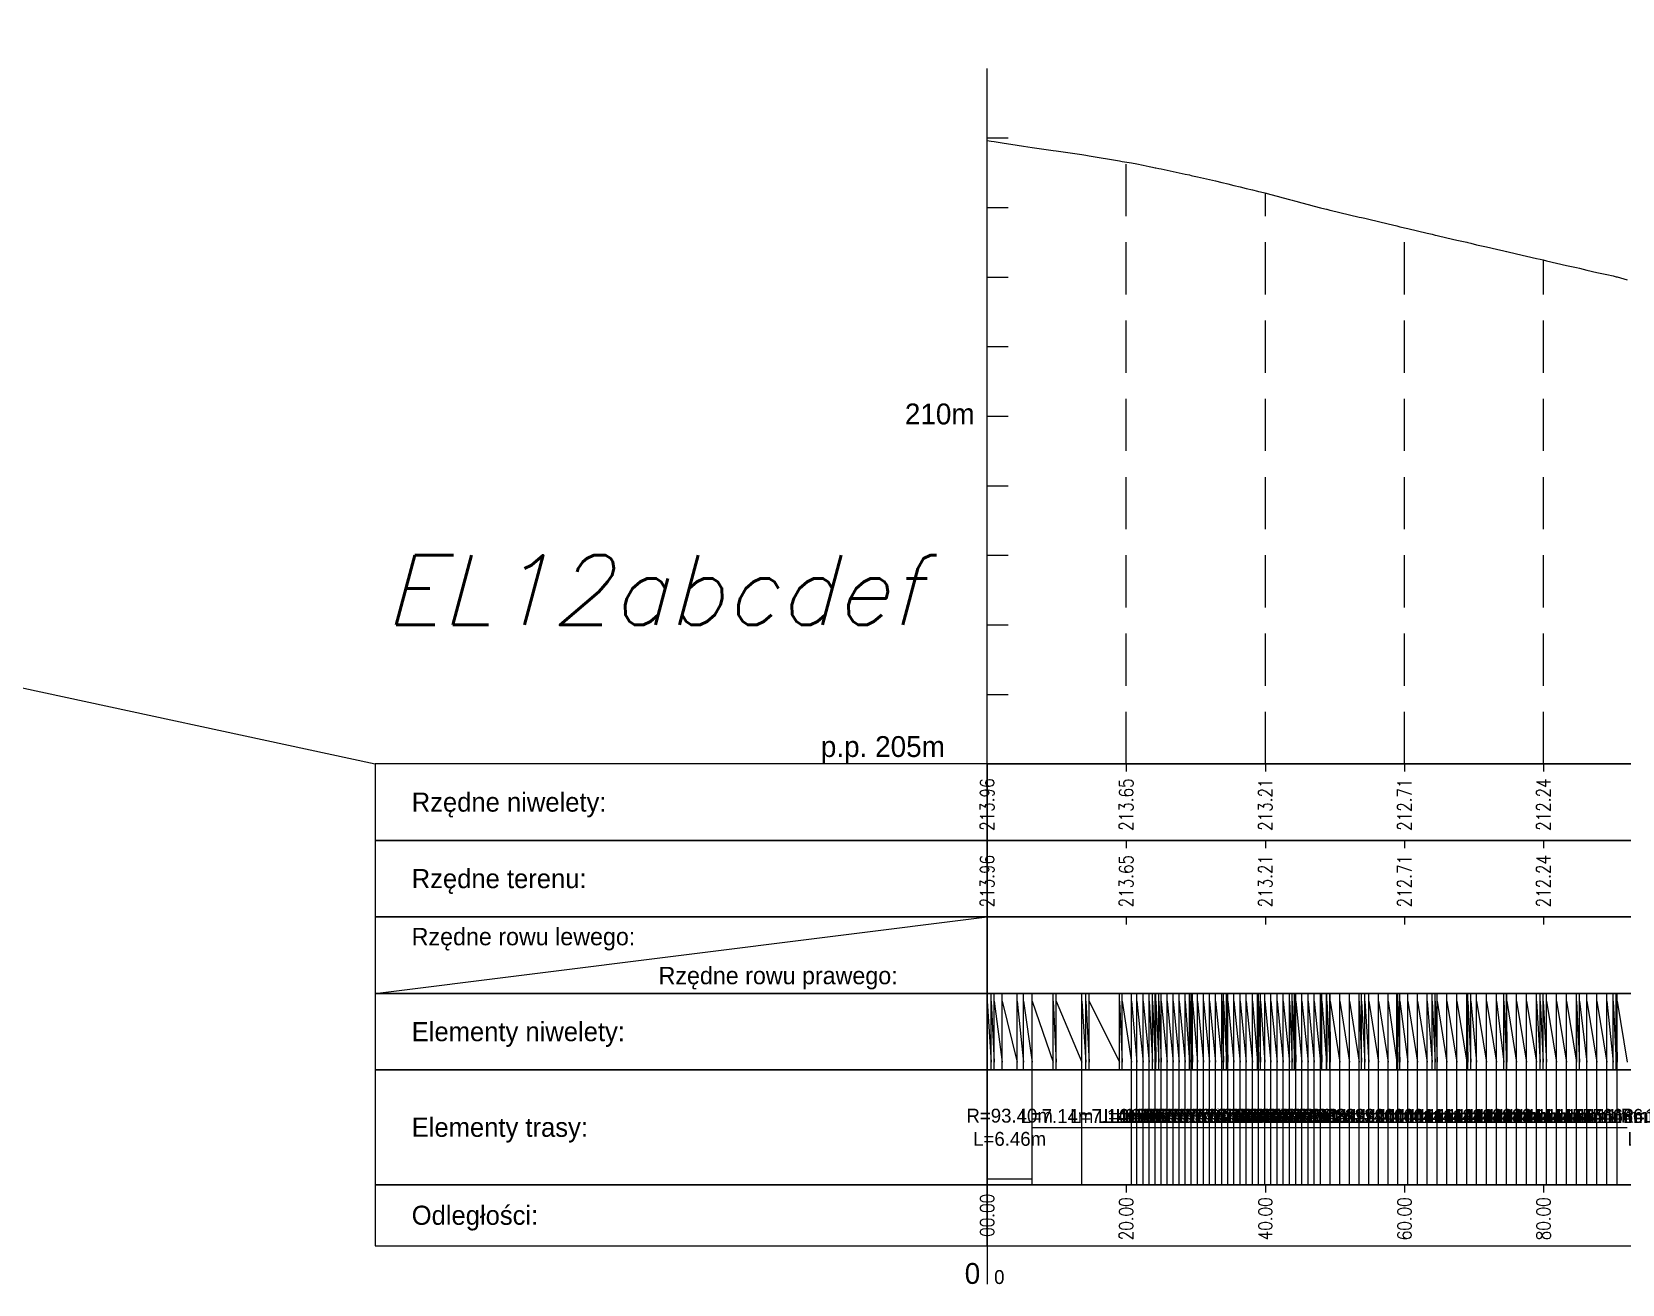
# Model space of a CAD drawing. Header units: metres. Extents: x 7399493 to 7407015, y 5696902 to 5712236.
# Drawn here: x 7405415.4 to 7405644.1, y 5697660.7 to 5697840.7 of the extents above; entities that cross this region are included whole.
import ezdxf

# ---------------------------------------------------------------- set-up
doc = ezdxf.new("R2010")
doc.units = ezdxf.units.M
doc.linetypes.add('DASHED', pattern=[0.75, 0.5, -0.25])
doc.layers.add('pomoc', color=140, linetype='Continuous')
doc.layers.add('PR_istniejacy_teren', color=7, linetype='Continuous')
doc.styles.add('simplex 0.80', font='simplex.shx', dxfattribs={"width": 0.8})
doc.styles.add('Standard poch.', font='simplex.shx', dxfattribs={"oblique": 15})

# ---------------------------------------------------------------- blocks, each defined once
blk = doc.blocks.new('*U365')
at = {"layer": 'pomoc', "color": 1, "linetype": 'Continuous', "lineweight": -3, "char_height": 2}
for s, insert, attachment_point in [('R=93.40m^JL=6.46m', (7405913.97, 5696059.35), 5), ('L=7.14m', (7405920.77, 5696059.97), 8), ('L=7.14m', (7405927.91, 5696059.97), 8), ('L=0.80m', (7405931.88, 5696059.97), 8), ('L=0.86m', (7405932.72, 5696059.97), 8), ('L=0.86m', (7405933.58, 5696059.97), 8), ('L=0.87m', (7405934.45, 5696059.97), 8), ('L=0.87m', (7405935.31, 5696059.97), 8), ('L=0.87m', (7405936.18, 5696059.97), 8), ('L=0.87m', (7405937.05, 5696059.97), 8), ('L=0.87m', (7405937.92, 5696059.97), 8), ('L=0.87m', (7405938.79, 5696059.97), 8), ('L=0.87m', (7405939.66, 5696059.97), 8), ('L=0.87m', (7405940.53, 5696059.97), 8), ('L=0.87m', (7405941.41, 5696059.97), 8), ('L=0.88m', (7405942.28, 5696059.97), 8), ('L=0.88m', (7405943.16, 5696059.97), 8), ('L=0.88m', (7405944.04, 5696059.97), 8), ('L=0.88m', (7405944.91, 5696059.97), 8), ('L=0.88m', (7405945.79, 5696059.97), 8), ('L=0.88m', (7405946.67, 5696059.97), 8), ('L=0.88m', (7405947.56, 5696059.97), 8), ('L=0.88m', (7405948.44, 5696059.97), 8), ('L=0.88m', (7405949.32, 5696059.97), 8), ('L=0.89m', (7405950.21, 5696059.97), 8), ('L=0.89m', (7405951.1, 5696059.97), 8), ('L=0.89m', (7405951.98, 5696059.97), 8), ('L=0.89m', (7405952.87, 5696059.97), 8), ('L=0.89m', (7405953.76, 5696059.97), 8), ('L=0.89m', (7405954.65, 5696059.97), 8), ('L=0.89m', (7405955.55, 5696059.97), 8), ('L=0.89m', (7405956.44, 5696059.97), 8), ('L=0.90m', (7405957.33, 5696059.97), 8), ('L=0.90m', (7405958.23, 5696059.97), 8), ('L=1.38m', (7405959.37, 5696059.97), 8), ('L=1.39m', (7405960.75, 5696059.97), 8), ('L=1.39m', (7405962.14, 5696059.97), 8), ('L=1.39m', (7405963.53, 5696059.97), 8), ('L=1.39m', (7405964.92, 5696059.97), 8), ('L=1.40m', (7405966.32, 5696059.97), 8), ('L=1.40m', (7405967.71, 5696059.97), 8), ('L=1.40m', (7405969.11, 5696059.97), 8), ('L=1.40m', (7405970.52, 5696059.97), 8), ('L=1.41m', (7405971.92, 5696059.97), 8), ('L=1.41m', (7405973.33, 5696059.97), 8), ('L=1.41m', (7405974.74, 5696059.97), 8), ('L=1.41m', (7405976.15, 5696059.97), 8), ('L=1.42m', (7405977.57, 5696059.97), 8), ('L=1.42m', (7405978.99, 5696059.97), 8), ('L=1.42m', (7405980.41, 5696059.97), 8), ('L=1.43m', (7405981.83, 5696059.97), 8), ('L=1.43m', (7405983.26, 5696059.97), 8), ('L=1.43m', (7405984.69, 5696059.97), 8), ('L=1.43m', (7405986.12, 5696059.97), 8), ('L=1.44m', (7405987.56, 5696059.97), 8), ('L=1.44m', (7405989, 5696059.97), 8), ('L=1.44m', (7405990.44, 5696059.97), 8), ('L=1.44m', (7405991.88, 5696059.97), 8), ('L=1.45m', (7405993.33, 5696059.97), 8), ('L=1.45m', (7405994.78, 5696059.97), 8), ('L=1.45m', (7405996.23, 5696059.97), 8), ('L=1.46m', (7405997.68, 5696059.97), 8), ('L=1.46m', (7405999.14, 5696059.97), 8), ('L=1.46m', (7406000.6, 5696059.97), 8), ('L=1.46m', (7406002.06, 5696059.97), 8), ('R=106.10m^JL=12.01m', (7406008.79, 5696059.35), 5), ('L=1.46m', (7406015.53, 5696059.97), 8), ('L=1.46m', (7406016.99, 5696059.97), 8), ('L=1.46m', (7406018.45, 5696059.97), 8), ('L=1.46m', (7406019.91, 5696059.97), 8), ('L=1.46m', (7406021.37, 5696059.97), 8), ('L=1.45m', (7406022.82, 5696059.97), 8), ('L=1.45m', (7406024.27, 5696059.97), 8), ('L=1.45m', (7406025.72, 5696059.97), 8), ('L=1.44m', (7406027.17, 5696059.97), 8), ('L=1.44m', (7406028.61, 5696059.97), 8), ('L=1.44m', (7406030.05, 5696059.97), 8), ('L=1.44m', (7406031.49, 5696059.97), 8), ('L=1.43m', (7406032.92, 5696059.97), 8), ('L=1.43m', (7406034.35, 5696059.97), 8), ('L=1.43m', (7406035.78, 5696059.97), 8), ('L=1.43m', (7406037.21, 5696059.97), 8), ('L=1.42m', (7406038.64, 5696059.97), 8), ('L=1.42m', (7406040.06, 5696059.97), 8), ('L=1.42m', (7406041.48, 5696059.97), 8), ('L=1.41m', (7406042.89, 5696059.97), 8), ('L=1.41m', (7406044.3, 5696059.97), 8), ('L=1.41m', (7406045.72, 5696059.97), 8), ('L=1.41m', (7406047.12, 5696059.97), 8), ('L=1.40m', (7406048.53, 5696059.97), 8), ('L=1.40m', (7406049.93, 5696059.97), 8), ('L=1.40m', (7406051.33, 5696059.97), 8), ('L=1.40m', (7406052.73, 5696059.97), 8), ('L=1.39m', (7406054.12, 5696059.97), 8), ('L=1.39m', (7406055.51, 5696059.97), 8), ('L=1.39m', (7406056.9, 5696059.97), 8), ('L=1.38m', (7406058.29, 5696059.97), 8), ('L=0.90m', (7406059.43, 5696059.97), 8), ('L=0.90m', (7406060.33, 5696059.97), 8), ('L=0.90m', (7406061.23, 5696059.97), 8), ('L=0.90m', (7406062.12, 5696059.97), 8), ('L=0.89m', (7406063.02, 5696059.97), 8), ('L=0.89m', (7406063.91, 5696059.97), 8), ('L=0.89m', (7406064.8, 5696059.97), 8), ('L=0.89m', (7406065.69, 5696059.97), 8), ('L=0.89m', (7406066.58, 5696059.97), 8), ('L=0.89m', (7406067.47, 5696059.97), 8), ('L=0.89m', (7406068.36, 5696059.97), 8), ('L=0.89m', (7406069.25, 5696059.97), 8), ('L=0.89m', (7406070.13, 5696059.97), 8), ('L=0.88m', (7406071.02, 5696059.97), 8), ('L=0.88m', (7406071.9, 5696059.97), 8), ('L=0.88m', (7406072.78, 5696059.97), 8), ('L=0.88m', (7406073.67, 5696059.97), 8), ('L=0.88m', (7406074.55, 5696059.97), 8), ('L=0.88m', (7406075.42, 5696059.97), 8), ('L=0.88m', (7406076.3, 5696059.97), 8), ('L=0.88m', (7406077.18, 5696059.97), 8), ('L=0.87m', (7406078.05, 5696059.97), 8), ('L=0.87m', (7406078.93, 5696059.97), 8), ('L=0.87m', (7406079.8, 5696059.97), 8), ('L=0.87m', (7406080.67, 5696059.97), 8), ('L=0.87m', (7406081.54, 5696059.97), 8), ('L=0.87m', (7406082.41, 5696059.97), 8), ('L=0.87m', (7406083.28, 5696059.97), 8), ('L=0.87m', (7406084.15, 5696059.97), 8), ('L=0.87m', (7406085.02, 5696059.97), 8), ('L=0.80m', (7406085.85, 5696059.97), 8), ('L=7.14m', (7406089.82, 5696059.97), 8), ('L=7.14m', (7406096.96, 5696059.97), 8), ('R=93.40m^JL=6.67m', (7406103.87, 5696059.35), 5), ('R=93.40m^JL=29.53m', (7406121.97, 5696059.35), 5), ('L=13.94m', (7406143.71, 5696059.97), 8), ('L=13.97m', (7406157.66, 5696059.97), 8), ('L=1.88m', (7406165.58, 5696059.97), 8), ('L=2.00m', (7406167.52, 5696059.97), 8), ('L=2.00m', (7406169.52, 5696059.97), 8), ('L=2.00m', (7406171.53, 5696059.97), 8), ('L=2.01m', (7406173.53, 5696059.97), 8), ('L=2.01m', (7406175.54, 5696059.97), 8), ('L=2.01m', (7406177.55, 5696059.97), 8), ('L=2.02m', (7406179.57, 5696059.97), 8), ('L=2.02m', (7406181.59, 5696059.97), 8), ('L=2.02m', (7406183.61, 5696059.97), 8), ('L=2.03m', (7406185.64, 5696059.97), 8), ('L=2.03m', (7406187.67, 5696059.97), 8), ('L=2.03m', (7406189.7, 5696059.97), 8), ('L=2.04m', (7406191.74, 5696059.97), 8), ('L=2.04m', (7406193.78, 5696059.97), 8), ('L=2.04m', (7406195.82, 5696059.97), 8), ('L=2.05m', (7406197.87, 5696059.97), 8), ('L=4.76m', (7406201.27, 5696059.97), 8), ('L=4.00m', (7406205.65, 5696059.97), 8), ('L=3.09m', (7406209.19, 5696059.97), 8), ('L=9.51m', (7406215.49, 5696059.97), 8), ('L=10.34m', (7406225.41, 5696059.97), 8)]:
    blk.add_mtext(s, dxfattribs=dict(at, insert=insert, attachment_point=attachment_point))
blk = doc.blocks.new('*U363')
at = {"layer": 'pomoc', "color": 1, "linetype": 'Continuous', "lineweight": -3}
for s, insert, char_height, attachment_point in [('0', (7405909.74, 5696036.8), 3, 9), ('0', (7406009.74, 5696036.8), 3, 9), ('0', (7406109.74, 5696036.8), 3, 9), ('0', (7406209.74, 5696036.8), 3, 9), ('0', (7405911.74, 5696036.8), 2, 7), ('1', (7406011.74, 5696036.8), 2, 7), ('2', (7406111.74, 5696036.8), 2, 7), ('3', (7406211.74, 5696036.8), 2, 7)]:
    blk.add_mtext(s, dxfattribs=dict(at, insert=insert, char_height=char_height, attachment_point=attachment_point))

msp = doc.modelspace()

# ---------------------------------------------------------------- linework, layer by layer
at = {"layer": 'pomoc', "ltscale": 0.05}
msp.add_line((7404976.01, 5697840.74), (7405464.81, 5697735.47), dxfattribs=at)
at = {"layer": 'pomoc', "color": 7, "linetype": 'Continuous', "lineweight": -3}
for p, q in [((7405552.81, 5697735.47), (7405552.81, 5697835.47)), ((7405552.81, 5697825.47), (7405555.81, 5697825.47)), ((7405552.81, 5697815.47), (7405555.81, 5697815.47)), ((7405552.81, 5697805.47), (7405555.81, 5697805.47)), ((7405552.81, 5697795.47), (7405555.81, 5697795.47)), ((7405552.81, 5697785.47), (7405555.81, 5697785.47)), ((7405552.81, 5697775.47), (7405555.81, 5697775.47)), ((7405552.81, 5697765.47), (7405555.81, 5697765.47)), ((7405552.81, 5697755.47), (7405555.81, 5697755.47)), ((7405552.81, 5697745.47), (7405555.81, 5697745.47)), ((7405552.81, 5697735.47), (7405872.65, 5697735.47)), ((7405552.81, 5697724.47), (7405552.81, 5697723.37)), ((7405572.81, 5697724.47), (7405572.81, 5697723.37)), ((7405592.81, 5697724.47), (7405592.81, 5697723.37)), ((7405612.81, 5697724.47), (7405612.81, 5697723.37)), ((7405632.81, 5697724.47), (7405632.81, 5697723.37)), ((7405464.81, 5697702.47), (7405552.81, 5697713.47)), ((7405552.81, 5697713.47), (7405552.81, 5697712.37)), ((7405572.81, 5697713.47), (7405572.81, 5697712.37)), ((7405592.81, 5697713.47), (7405592.81, 5697712.37)), ((7405612.81, 5697713.47), (7405612.81, 5697712.37)), ((7405632.81, 5697713.47), (7405632.81, 5697712.37)), ((7405552.81, 5697674.97), (7405552.81, 5697673.87)), ((7405572.81, 5697674.97), (7405572.81, 5697673.87)), ((7405592.81, 5697674.97), (7405592.81, 5697673.87)), ((7405612.81, 5697674.97), (7405612.81, 5697673.87)), ((7405632.81, 5697674.97), (7405632.81, 5697673.87)), ((7405552.81, 5697666.17), (7405552.81, 5697660.67))]:
    msp.add_line(p, q, dxfattribs=at)
at = {"layer": 'pomoc', "color": 7, "linetype": 'DASHED', "lineweight": -3, "ltscale": 15}
for p, q in [((7405552.81, 5697735.47), (7405552.81, 5697825.09)), ((7405572.81, 5697735.47), (7405572.81, 5697822.01)), ((7405592.81, 5697735.47), (7405592.81, 5697817.55)), ((7405612.81, 5697735.47), (7405612.81, 5697812.57)), ((7405632.81, 5697735.47), (7405632.81, 5697807.92))]:
    msp.add_line(p, q, dxfattribs=at)
at = {"layer": 'pomoc', "color": 4, "linetype": 'Continuous', "lineweight": 25}
msp.add_line((7405552.81, 5697795.74), (7405552.81, 5697795.74), dxfattribs=at)
at = {"layer": 'pomoc', "color": 1, "linetype": 'Continuous', "lineweight": -3}
for p, q in [((7405552.81, 5697735.47), (7405552.81, 5697734.37)), ((7405572.81, 5697735.47), (7405572.81, 5697734.37)), ((7405592.81, 5697735.47), (7405592.81, 5697734.37)), ((7405612.81, 5697735.47), (7405612.81, 5697734.37)), ((7405632.81, 5697735.47), (7405632.81, 5697734.37)), ((7405552.81, 5697713.47), (7405552.81, 5697712.37)), ((7405572.81, 5697713.47), (7405572.81, 5697712.37)), ((7405592.81, 5697713.47), (7405592.81, 5697712.37)), ((7405612.81, 5697713.47), (7405612.81, 5697712.37)), ((7405632.81, 5697713.47), (7405632.81, 5697712.37)), ((7405552.81, 5697691.47), (7405552.81, 5697702.47)), ((7405553.38, 5697691.47), (7405553.38, 5697702.47)), ((7405553.81, 5697691.47), (7405553.81, 5697702.47)), ((7405554.96, 5697691.47), (7405554.96, 5697702.47)), ((7405557.12, 5697691.47), (7405557.12, 5697702.47)), ((7405558.05, 5697691.47), (7405558.05, 5697702.47)), ((7405559.27, 5697691.47), (7405559.27, 5697702.47)), ((7405562.32, 5697691.47), (7405562.32, 5697702.47)), ((7405562.74, 5697691.47), (7405562.74, 5697702.47)), ((7405566.41, 5697691.47), (7405566.41, 5697702.47)), ((7405567, 5697691.47), (7405567, 5697702.47)), ((7405567.47, 5697691.47), (7405567.47, 5697702.47)), ((7405571.82, 5697691.47), (7405571.82, 5697702.47)), ((7405572.24, 5697691.47), (7405572.24, 5697702.47)), ((7405573.55, 5697691.47), (7405573.55, 5697702.47)), ((7405574.35, 5697691.47), (7405574.35, 5697702.47)), ((7405575.22, 5697691.47), (7405575.22, 5697702.47)), ((7405576.08, 5697691.47), (7405576.08, 5697702.47)), ((7405576.6, 5697691.47), (7405576.6, 5697702.47)), ((7405576.95, 5697691.47), (7405576.95, 5697702.47)), ((7405577.05, 5697691.47), (7405577.05, 5697702.47)), ((7405577.49, 5697691.47), (7405577.49, 5697702.47)), ((7405577.81, 5697691.47), (7405577.81, 5697702.47)), ((7405578.68, 5697691.47), (7405578.68, 5697702.47)), ((7405579.55, 5697691.47), (7405579.55, 5697702.47)), ((7405580.42, 5697691.47), (7405580.42, 5697702.47)), ((7405581.29, 5697691.47), (7405581.29, 5697702.47)), ((7405581.9, 5697691.47), (7405581.9, 5697702.47)), ((7405582.16, 5697691.47), (7405582.16, 5697702.47)), ((7405582.33, 5697691.47), (7405582.33, 5697702.47)), ((7405583.04, 5697691.47), (7405583.04, 5697702.47)), ((7405583.91, 5697691.47), (7405583.91, 5697702.47)), ((7405584.79, 5697691.47), (7405584.79, 5697702.47)), ((7405585.66, 5697691.47), (7405585.66, 5697702.47)), ((7405586.54, 5697691.47), (7405586.54, 5697702.47)), ((7405586.78, 5697691.47), (7405586.78, 5697702.47)), ((7405587.21, 5697691.47), (7405587.21, 5697702.47)), ((7405587.42, 5697691.47), (7405587.42, 5697702.47)), ((7405588.3, 5697691.47), (7405588.3, 5697702.47)), ((7405589.18, 5697691.47), (7405589.18, 5697702.47)), ((7405590.06, 5697691.47), (7405590.06, 5697702.47)), ((7405590.95, 5697691.47), (7405590.95, 5697702.47)), ((7405591.7, 5697691.47), (7405591.7, 5697702.47)), ((7405591.83, 5697691.47), (7405591.83, 5697702.47)), ((7405592.13, 5697691.47), (7405592.13, 5697702.47)), ((7405592.72, 5697691.47), (7405592.72, 5697702.47)), ((7405593.61, 5697691.47), (7405593.61, 5697702.47)), ((7405594.5, 5697691.47), (7405594.5, 5697702.47)), ((7405595.38, 5697691.47), (7405595.38, 5697702.47)), ((7405596.27, 5697691.47), (7405596.27, 5697702.47)), ((7405596.65, 5697691.47), (7405596.65, 5697702.47)), ((7405597.02, 5697691.47), (7405597.02, 5697702.47)), ((7405597.17, 5697691.47), (7405597.17, 5697702.47)), ((7405598.06, 5697691.47), (7405598.06, 5697702.47)), ((7405598.95, 5697691.47), (7405598.95, 5697702.47)), ((7405599.85, 5697691.47), (7405599.85, 5697702.47)), ((7405600.75, 5697691.47), (7405600.75, 5697702.47)), ((7405600.94, 5697691.47), (7405600.94, 5697702.47)), ((7405601.58, 5697691.47), (7405601.58, 5697702.47)), ((7405601.64, 5697691.47), (7405601.64, 5697702.47)), ((7405602.07, 5697691.47), (7405602.07, 5697702.47)), ((7405602.13, 5697691.47), (7405602.13, 5697702.47)), ((7405603.51, 5697691.47), (7405603.51, 5697702.47)), ((7405604.9, 5697691.47), (7405604.9, 5697702.47)), ((7405606.29, 5697691.47), (7405606.29, 5697702.47)), ((7405606.66, 5697691.47), (7405606.66, 5697702.47)), ((7405607.1, 5697691.47), (7405607.1, 5697702.47)), ((7405607.68, 5697691.47), (7405607.68, 5697702.47)), ((7405609.08, 5697691.47), (7405609.08, 5697702.47)), ((7405610.48, 5697691.47), (7405610.48, 5697702.47)), ((7405611.72, 5697691.47), (7405611.72, 5697702.47)), ((7405611.88, 5697691.47), (7405611.88, 5697702.47)), ((7405612.15, 5697691.47), (7405612.15, 5697702.47)), ((7405613.28, 5697691.47), (7405613.28, 5697702.47)), ((7405614.69, 5697691.47), (7405614.69, 5697702.47)), ((7405616.1, 5697691.47), (7405616.1, 5697702.47)), ((7405616.82, 5697691.47), (7405616.82, 5697702.47)), ((7405617.25, 5697691.47), (7405617.25, 5697702.47)), ((7405617.51, 5697691.47), (7405617.51, 5697702.47)), ((7405618.93, 5697691.47), (7405618.93, 5697702.47)), ((7405620.34, 5697691.47), (7405620.34, 5697702.47)), ((7405621.76, 5697691.47), (7405621.76, 5697702.47)), ((7405621.95, 5697691.47), (7405621.95, 5697702.47)), ((7405622.38, 5697691.47), (7405622.38, 5697702.47)), ((7405623.19, 5697691.47), (7405623.19, 5697702.47)), ((7405624.61, 5697691.47), (7405624.61, 5697702.47)), ((7405626.04, 5697691.47), (7405626.04, 5697702.47)), ((7405627.11, 5697691.47), (7405627.11, 5697702.47)), ((7405627.47, 5697691.47), (7405627.47, 5697702.47)), ((7405627.54, 5697691.47), (7405627.54, 5697702.47)), ((7405628.91, 5697691.47), (7405628.91, 5697702.47)), ((7405630.34, 5697691.47), (7405630.34, 5697702.47)), ((7405631.78, 5697691.47), (7405631.78, 5697702.47)), ((7405632.32, 5697691.47), (7405632.32, 5697702.47)), ((7405632.75, 5697691.47), (7405632.75, 5697702.47)), ((7405633.22, 5697691.47), (7405633.22, 5697702.47)), ((7405634.67, 5697691.47), (7405634.67, 5697702.47)), ((7405636.12, 5697691.47), (7405636.12, 5697702.47)), ((7405637.55, 5697691.47), (7405637.55, 5697702.47)), ((7405637.57, 5697691.47), (7405637.57, 5697702.47)), ((7405637.99, 5697691.47), (7405637.99, 5697702.47)), ((7405639.02, 5697691.47), (7405639.02, 5697702.47)), ((7405640.48, 5697691.47), (7405640.48, 5697702.47)), ((7405641.93, 5697691.47), (7405641.93, 5697702.47)), ((7405642.83, 5697691.47), (7405642.83, 5697702.47)), ((7405643.25, 5697691.47), (7405643.25, 5697702.47)), ((7405643.39, 5697691.47), (7405643.39, 5697702.47)), ((7405552.81, 5697701.37), (7405553.38, 5697692.57)), ((7405553.38, 5697701.37), (7405553.81, 5697692.57)), ((7405553.81, 5697701.37), (7405554.96, 5697692.57)), ((7405554.96, 5697701.37), (7405557.12, 5697692.57)), ((7405557.12, 5697701.37), (7405558.05, 5697692.57)), ((7405558.05, 5697701.37), (7405559.27, 5697692.57)), ((7405559.27, 5697701.37), (7405562.32, 5697692.57)), ((7405562.32, 5697701.37), (7405562.74, 5697692.57)), ((7405562.74, 5697701.37), (7405566.41, 5697692.57)), ((7405566.41, 5697701.37), (7405567, 5697692.57)), ((7405567, 5697701.37), (7405567.47, 5697692.57)), ((7405567.47, 5697701.37), (7405571.82, 5697692.57)), ((7405571.82, 5697701.37), (7405572.24, 5697692.57)), ((7405572.24, 5697701.37), (7405573.55, 5697692.57)), ((7405573.55, 5697701.37), (7405574.35, 5697692.57)), ((7405574.35, 5697701.37), (7405575.22, 5697692.57)), ((7405575.22, 5697701.37), (7405576.08, 5697692.57)), ((7405576.08, 5697701.37), (7405576.6, 5697692.57)), ((7405576.6, 5697701.37), (7405576.95, 5697692.57)), ((7405576.95, 5697701.37), (7405577.05, 5697692.57)), ((7405577.05, 5697701.37), (7405577.49, 5697692.57)), ((7405577.49, 5697701.37), (7405577.81, 5697692.57)), ((7405577.81, 5697701.37), (7405578.68, 5697692.57)), ((7405578.68, 5697701.37), (7405579.55, 5697692.57)), ((7405579.55, 5697701.37), (7405580.42, 5697692.57)), ((7405580.42, 5697701.37), (7405581.29, 5697692.57)), ((7405581.29, 5697701.37), (7405581.9, 5697692.57)), ((7405581.9, 5697701.37), (7405582.16, 5697692.57)), ((7405582.16, 5697701.37), (7405582.33, 5697692.57)), ((7405582.33, 5697701.37), (7405583.04, 5697692.57)), ((7405583.04, 5697701.37), (7405583.91, 5697692.57)), ((7405583.91, 5697701.37), (7405584.79, 5697692.57)), ((7405584.79, 5697701.37), (7405585.66, 5697692.57)), ((7405585.66, 5697701.37), (7405586.54, 5697692.57)), ((7405586.54, 5697701.37), (7405586.78, 5697692.57)), ((7405586.78, 5697701.37), (7405587.21, 5697692.57)), ((7405587.21, 5697701.37), (7405587.42, 5697692.57)), ((7405587.42, 5697701.37), (7405588.3, 5697692.57)), ((7405588.3, 5697701.37), (7405589.18, 5697692.57)), ((7405589.18, 5697701.37), (7405590.06, 5697692.57)), ((7405590.06, 5697701.37), (7405590.95, 5697692.57)), ((7405590.95, 5697701.37), (7405591.7, 5697692.57)), ((7405591.7, 5697701.37), (7405591.83, 5697692.57)), ((7405591.83, 5697701.37), (7405592.13, 5697692.57)), ((7405592.13, 5697701.37), (7405592.72, 5697692.57)), ((7405592.72, 5697701.37), (7405593.61, 5697692.57)), ((7405593.61, 5697701.37), (7405594.5, 5697692.57)), ((7405594.5, 5697701.37), (7405595.38, 5697692.57)), ((7405595.38, 5697701.37), (7405596.27, 5697692.57)), ((7405596.27, 5697701.37), (7405596.65, 5697692.57)), ((7405596.65, 5697701.37), (7405597.02, 5697692.57)), ((7405597.02, 5697701.37), (7405597.17, 5697692.57)), ((7405597.17, 5697701.37), (7405598.06, 5697692.57)), ((7405598.06, 5697701.37), (7405598.95, 5697692.57)), ((7405598.95, 5697701.37), (7405599.85, 5697692.57)), ((7405599.85, 5697701.37), (7405600.75, 5697692.57)), ((7405600.75, 5697701.37), (7405600.94, 5697692.57)), ((7405600.94, 5697701.37), (7405601.58, 5697692.57)), ((7405601.58, 5697701.37), (7405601.64, 5697692.57)), ((7405601.64, 5697701.37), (7405602.07, 5697692.57)), ((7405602.07, 5697701.37), (7405602.13, 5697692.57)), ((7405602.13, 5697701.37), (7405603.51, 5697692.57)), ((7405603.51, 5697701.37), (7405604.9, 5697692.57)), ((7405604.9, 5697701.37), (7405606.29, 5697692.57)), ((7405606.29, 5697701.37), (7405606.66, 5697692.57)), ((7405606.66, 5697701.37), (7405607.1, 5697692.57)), ((7405607.1, 5697701.37), (7405607.68, 5697692.57)), ((7405607.68, 5697701.37), (7405609.08, 5697692.57)), ((7405609.08, 5697701.37), (7405610.48, 5697692.57)), ((7405610.48, 5697701.37), (7405611.72, 5697692.57)), ((7405611.72, 5697701.37), (7405611.88, 5697692.57)), ((7405611.88, 5697701.37), (7405612.15, 5697692.57)), ((7405612.15, 5697701.37), (7405613.28, 5697692.57)), ((7405613.28, 5697701.37), (7405614.69, 5697692.57)), ((7405614.69, 5697701.37), (7405616.1, 5697692.57)), ((7405616.1, 5697701.37), (7405616.82, 5697692.57)), ((7405616.82, 5697701.37), (7405617.25, 5697692.57)), ((7405617.25, 5697701.37), (7405617.51, 5697692.57)), ((7405617.51, 5697701.37), (7405618.93, 5697692.57)), ((7405618.93, 5697701.37), (7405620.34, 5697692.57)), ((7405620.34, 5697701.37), (7405621.76, 5697692.57)), ((7405621.76, 5697701.37), (7405621.95, 5697692.57)), ((7405621.95, 5697701.37), (7405622.38, 5697692.57)), ((7405622.38, 5697701.37), (7405623.19, 5697692.57)), ((7405623.19, 5697701.37), (7405624.61, 5697692.57)), ((7405624.61, 5697701.37), (7405626.04, 5697692.57)), ((7405626.04, 5697701.37), (7405627.11, 5697692.57)), ((7405627.11, 5697701.37), (7405627.47, 5697692.57)), ((7405627.47, 5697701.37), (7405627.54, 5697692.57)), ((7405627.54, 5697701.37), (7405628.91, 5697692.57)), ((7405628.91, 5697701.37), (7405630.34, 5697692.57)), ((7405630.34, 5697701.37), (7405631.78, 5697692.57)), ((7405631.78, 5697701.37), (7405632.32, 5697692.57)), ((7405632.32, 5697701.37), (7405632.75, 5697692.57)), ((7405632.75, 5697701.37), (7405633.22, 5697692.57)), ((7405633.22, 5697701.37), (7405634.67, 5697692.57)), ((7405634.67, 5697701.37), (7405636.12, 5697692.57)), ((7405636.12, 5697701.37), (7405637.55, 5697692.57)), ((7405637.55, 5697701.37), (7405637.57, 5697692.57)), ((7405637.57, 5697701.37), (7405637.99, 5697692.57)), ((7405637.99, 5697701.37), (7405639.02, 5697692.57)), ((7405639.02, 5697701.37), (7405640.48, 5697692.57)), ((7405640.48, 5697701.37), (7405641.93, 5697692.57)), ((7405641.93, 5697701.37), (7405642.83, 5697692.57)), ((7405642.83, 5697701.37), (7405643.25, 5697692.57)), ((7405643.25, 5697701.37), (7405643.39, 5697692.57)), ((7405643.39, 5697701.37), (7405644.85, 5697692.57)), ((7405552.81, 5697674.97), (7405552.81, 5697691.47)), ((7405559.27, 5697674.97), (7405559.27, 5697691.47)), ((7405566.41, 5697674.97), (7405566.41, 5697691.47)), ((7405573.55, 5697674.97), (7405573.55, 5697691.47)), ((7405574.35, 5697674.97), (7405574.35, 5697691.47)), ((7405575.22, 5697674.97), (7405575.22, 5697691.47)), ((7405576.08, 5697674.97), (7405576.08, 5697691.47)), ((7405576.95, 5697674.97), (7405576.95, 5697691.47)), ((7405577.81, 5697674.97), (7405577.81, 5697691.47)), ((7405578.68, 5697674.97), (7405578.68, 5697691.47)), ((7405579.55, 5697674.97), (7405579.55, 5697691.47)), ((7405580.42, 5697674.97), (7405580.42, 5697691.47)), ((7405581.29, 5697674.97), (7405581.29, 5697691.47)), ((7405582.16, 5697674.97), (7405582.16, 5697691.47)), ((7405583.04, 5697674.97), (7405583.04, 5697691.47)), ((7405583.91, 5697674.97), (7405583.91, 5697691.47)), ((7405584.79, 5697674.97), (7405584.79, 5697691.47)), ((7405585.66, 5697674.97), (7405585.66, 5697691.47)), ((7405586.54, 5697674.97), (7405586.54, 5697691.47)), ((7405587.42, 5697674.97), (7405587.42, 5697691.47)), ((7405588.3, 5697674.97), (7405588.3, 5697691.47)), ((7405589.18, 5697674.97), (7405589.18, 5697691.47)), ((7405590.06, 5697674.97), (7405590.06, 5697691.47)), ((7405590.95, 5697674.97), (7405590.95, 5697691.47)), ((7405591.83, 5697674.97), (7405591.83, 5697691.47)), ((7405592.72, 5697674.97), (7405592.72, 5697691.47)), ((7405593.61, 5697674.97), (7405593.61, 5697691.47)), ((7405594.5, 5697674.97), (7405594.5, 5697691.47)), ((7405595.38, 5697674.97), (7405595.38, 5697691.47)), ((7405596.27, 5697674.97), (7405596.27, 5697691.47)), ((7405597.17, 5697674.97), (7405597.17, 5697691.47)), ((7405598.06, 5697674.97), (7405598.06, 5697691.47)), ((7405598.95, 5697674.97), (7405598.95, 5697691.47)), ((7405599.85, 5697674.97), (7405599.85, 5697691.47)), ((7405600.75, 5697674.97), (7405600.75, 5697691.47)), ((7405602.13, 5697674.97), (7405602.13, 5697691.47)), ((7405603.51, 5697674.97), (7405603.51, 5697691.47)), ((7405604.9, 5697674.97), (7405604.9, 5697691.47)), ((7405606.29, 5697674.97), (7405606.29, 5697691.47)), ((7405607.68, 5697674.97), (7405607.68, 5697691.47)), ((7405609.08, 5697674.97), (7405609.08, 5697691.47)), ((7405610.48, 5697674.97), (7405610.48, 5697691.47)), ((7405611.88, 5697674.97), (7405611.88, 5697691.47)), ((7405613.28, 5697674.97), (7405613.28, 5697691.47)), ((7405614.69, 5697674.97), (7405614.69, 5697691.47)), ((7405616.1, 5697674.97), (7405616.1, 5697691.47)), ((7405617.51, 5697674.97), (7405617.51, 5697691.47)), ((7405618.93, 5697674.97), (7405618.93, 5697691.47)), ((7405620.34, 5697674.97), (7405620.34, 5697691.47)), ((7405621.76, 5697674.97), (7405621.76, 5697691.47)), ((7405623.19, 5697674.97), (7405623.19, 5697691.47)), ((7405624.61, 5697674.97), (7405624.61, 5697691.47)), ((7405626.04, 5697674.97), (7405626.04, 5697691.47)), ((7405627.47, 5697674.97), (7405627.47, 5697691.47)), ((7405628.91, 5697674.97), (7405628.91, 5697691.47)), ((7405630.34, 5697674.97), (7405630.34, 5697691.47)), ((7405631.78, 5697674.97), (7405631.78, 5697691.47)), ((7405633.22, 5697674.97), (7405633.22, 5697691.47)), ((7405634.67, 5697674.97), (7405634.67, 5697691.47)), ((7405636.12, 5697674.97), (7405636.12, 5697691.47)), ((7405637.57, 5697674.97), (7405637.57, 5697691.47)), ((7405639.02, 5697674.97), (7405639.02, 5697691.47)), ((7405640.48, 5697674.97), (7405640.48, 5697691.47)), ((7405641.93, 5697674.97), (7405641.93, 5697691.47)), ((7405643.39, 5697674.97), (7405643.39, 5697691.47)), ((7405559.27, 5697683.22), (7405559.27, 5697683.22)), ((7405559.27, 5697683.22), (7405566.41, 5697683.22)), ((7405566.41, 5697683.22), (7405573.55, 5697683.22)), ((7405573.55, 5697683.22), (7405574.35, 5697683.22)), ((7405574.35, 5697683.22), (7405575.22, 5697683.22)), ((7405575.22, 5697683.22), (7405576.08, 5697683.22)), ((7405576.08, 5697683.22), (7405576.95, 5697683.22)), ((7405576.95, 5697683.22), (7405577.81, 5697683.22)), ((7405577.81, 5697683.22), (7405578.68, 5697683.22)), ((7405578.68, 5697683.22), (7405579.55, 5697683.22)), ((7405579.55, 5697683.22), (7405580.42, 5697683.22)), ((7405580.42, 5697683.22), (7405581.29, 5697683.22)), ((7405581.29, 5697683.22), (7405582.16, 5697683.22)), ((7405582.16, 5697683.22), (7405583.04, 5697683.22)), ((7405583.04, 5697683.22), (7405583.91, 5697683.22)), ((7405583.91, 5697683.22), (7405584.79, 5697683.22)), ((7405584.79, 5697683.22), (7405585.66, 5697683.22)), ((7405585.66, 5697683.22), (7405586.54, 5697683.22)), ((7405586.54, 5697683.22), (7405587.42, 5697683.22)), ((7405587.42, 5697683.22), (7405588.3, 5697683.22)), ((7405588.3, 5697683.22), (7405589.18, 5697683.22)), ((7405589.18, 5697683.22), (7405590.06, 5697683.22)), ((7405590.06, 5697683.22), (7405590.95, 5697683.22)), ((7405590.95, 5697683.22), (7405591.83, 5697683.22)), ((7405591.83, 5697683.22), (7405592.72, 5697683.22)), ((7405592.72, 5697683.22), (7405593.61, 5697683.22)), ((7405593.61, 5697683.22), (7405594.5, 5697683.22)), ((7405594.5, 5697683.22), (7405595.38, 5697683.22)), ((7405595.38, 5697683.22), (7405596.27, 5697683.22)), ((7405596.27, 5697683.22), (7405597.17, 5697683.22)), ((7405597.17, 5697683.22), (7405598.06, 5697683.22)), ((7405598.06, 5697683.22), (7405598.95, 5697683.22)), ((7405598.95, 5697683.22), (7405599.85, 5697683.22)), ((7405599.85, 5697683.22), (7405600.75, 5697683.22)), ((7405600.75, 5697683.22), (7405602.13, 5697683.22)), ((7405602.13, 5697683.22), (7405603.51, 5697683.22)), ((7405603.51, 5697683.22), (7405604.9, 5697683.22)), ((7405604.9, 5697683.22), (7405606.29, 5697683.22)), ((7405606.29, 5697683.22), (7405607.68, 5697683.22)), ((7405607.68, 5697683.22), (7405609.08, 5697683.22)), ((7405609.08, 5697683.22), (7405610.48, 5697683.22)), ((7405610.48, 5697683.22), (7405611.88, 5697683.22)), ((7405611.88, 5697683.22), (7405613.28, 5697683.22)), ((7405613.28, 5697683.22), (7405614.69, 5697683.22)), ((7405614.69, 5697683.22), (7405616.1, 5697683.22)), ((7405616.1, 5697683.22), (7405617.51, 5697683.22)), ((7405617.51, 5697683.22), (7405618.93, 5697683.22)), ((7405618.93, 5697683.22), (7405620.34, 5697683.22)), ((7405620.34, 5697683.22), (7405621.76, 5697683.22)), ((7405621.76, 5697683.22), (7405623.19, 5697683.22)), ((7405623.19, 5697683.22), (7405624.61, 5697683.22)), ((7405624.61, 5697683.22), (7405626.04, 5697683.22)), ((7405626.04, 5697683.22), (7405627.47, 5697683.22)), ((7405627.47, 5697683.22), (7405628.91, 5697683.22)), ((7405628.91, 5697683.22), (7405630.34, 5697683.22)), ((7405630.34, 5697683.22), (7405631.78, 5697683.22)), ((7405631.78, 5697683.22), (7405633.22, 5697683.22)), ((7405633.22, 5697683.22), (7405634.67, 5697683.22)), ((7405634.67, 5697683.22), (7405636.12, 5697683.22)), ((7405636.12, 5697683.22), (7405637.57, 5697683.22)), ((7405637.57, 5697683.22), (7405639.02, 5697683.22)), ((7405639.02, 5697683.22), (7405640.48, 5697683.22)), ((7405640.48, 5697683.22), (7405641.93, 5697683.22)), ((7405641.93, 5697683.22), (7405643.39, 5697683.22)), ((7405643.39, 5697683.22), (7405644.85, 5697683.22)), ((7405552.81, 5697675.8), (7405552.81, 5697675.8)), ((7405552.81, 5697675.8), (7405559.27, 5697675.8)), ((7405559.27, 5697675.8), (7405559.27, 5697675.8))]:
    msp.add_line(p, q, dxfattribs=at)
at = {"layer": 'pomoc', "color": 7, "linetype": 'Continuous', "lineweight": -3}
for points in [[(7405552.81, 5697724.47), (7405552.81, 5697735.47), (7405464.81, 5697735.47), (7405464.81, 5697724.47)], [(7405552.81, 5697724.47), (7405872.81, 5697724.47), (7405872.81, 5697735.47), (7405552.81, 5697735.47)], [(7405552.81, 5697713.47), (7405552.81, 5697724.47), (7405464.81, 5697724.47), (7405464.81, 5697713.47)], [(7405552.81, 5697713.47), (7405872.81, 5697713.47), (7405872.81, 5697724.47), (7405552.81, 5697724.47)], [(7405552.81, 5697702.47), (7405552.81, 5697713.47), (7405464.81, 5697713.47), (7405464.81, 5697702.47)], [(7405552.81, 5697702.47), (7405552.81, 5697713.47), (7405464.81, 5697713.47), (7405464.81, 5697702.47)], [(7405552.81, 5697702.47), (7405872.81, 5697702.47), (7405872.81, 5697713.47), (7405552.81, 5697713.47)], [(7405552.81, 5697702.47), (7405872.81, 5697702.47), (7405872.81, 5697713.47), (7405552.81, 5697713.47)], [(7405552.81, 5697691.47), (7405552.81, 5697702.47), (7405464.81, 5697702.47), (7405464.81, 5697691.47)], [(7405552.81, 5697691.47), (7405872.81, 5697691.47), (7405872.81, 5697702.47), (7405552.81, 5697702.47)], [(7405552.81, 5697674.97), (7405552.81, 5697691.47), (7405464.81, 5697691.47), (7405464.81, 5697674.97)], [(7405552.81, 5697674.97), (7405872.81, 5697674.97), (7405872.81, 5697691.47), (7405552.81, 5697691.47)], [(7405552.81, 5697666.17), (7405552.81, 5697674.97), (7405464.81, 5697674.97), (7405464.81, 5697666.17)], [(7405552.81, 5697666.17), (7405872.81, 5697666.17), (7405872.81, 5697674.97), (7405552.81, 5697674.97)]]:
    msp.add_3dface(points, dxfattribs=at)
at = {"layer": 'PR_istniejacy_teren', "color": 7, "linetype": 'Continuous', "lineweight": -3, "ltscale": 4}
for p, q in [((7405552.81, 5697825.09), (7405553.38, 5697825)), ((7405552.81, 5697825.09), (7405553.38, 5697825)), ((7405553.38, 5697825), (7405553.81, 5697824.95)), ((7405553.38, 5697825), (7405553.81, 5697824.95)), ((7405553.81, 5697824.95), (7405554.96, 5697824.79)), ((7405553.81, 5697824.95), (7405554.96, 5697824.79)), ((7405554.96, 5697824.79), (7405557.12, 5697824.46)), ((7405554.96, 5697824.79), (7405557.12, 5697824.46)), ((7405557.12, 5697824.46), (7405558.05, 5697824.29)), ((7405557.12, 5697824.46), (7405558.05, 5697824.29)), ((7405558.05, 5697824.29), (7405559.27, 5697824.12)), ((7405558.05, 5697824.29), (7405559.27, 5697824.12)), ((7405559.27, 5697824.12), (7405562.32, 5697823.67)), ((7405559.27, 5697824.12), (7405562.32, 5697823.67)), ((7405562.32, 5697823.67), (7405562.74, 5697823.61)), ((7405562.32, 5697823.67), (7405562.74, 5697823.61)), ((7405562.74, 5697823.61), (7405566.41, 5697823.1)), ((7405562.74, 5697823.61), (7405566.41, 5697823.1)), ((7405566.41, 5697823.1), (7405567, 5697822.99)), ((7405566.41, 5697823.1), (7405567, 5697822.99)), ((7405567, 5697822.99), (7405567.47, 5697822.91)), ((7405567, 5697822.99), (7405567.47, 5697822.91)), ((7405567.47, 5697822.91), (7405571.82, 5697822.17)), ((7405567.47, 5697822.91), (7405571.82, 5697822.17)), ((7405571.82, 5697822.17), (7405572.24, 5697822.1)), ((7405571.82, 5697822.17), (7405572.24, 5697822.1)), ((7405572.24, 5697822.1), (7405573.55, 5697821.9)), ((7405572.24, 5697822.1), (7405573.55, 5697821.9)), ((7405573.55, 5697821.9), (7405574.35, 5697821.74)), ((7405573.55, 5697821.9), (7405574.35, 5697821.74)), ((7405574.35, 5697821.74), (7405575.22, 5697821.57)), ((7405574.35, 5697821.74), (7405575.22, 5697821.57)), ((7405575.22, 5697821.57), (7405576.08, 5697821.38)), ((7405575.22, 5697821.57), (7405576.08, 5697821.38)), ((7405576.08, 5697821.38), (7405576.6, 5697821.27)), ((7405576.08, 5697821.38), (7405576.6, 5697821.27)), ((7405576.6, 5697821.27), (7405576.95, 5697821.2)), ((7405576.6, 5697821.27), (7405576.95, 5697821.2)), ((7405576.95, 5697821.2), (7405577.05, 5697821.18)), ((7405576.95, 5697821.2), (7405577.05, 5697821.18)), ((7405577.05, 5697821.18), (7405577.49, 5697821.09)), ((7405577.05, 5697821.18), (7405577.49, 5697821.09)), ((7405577.49, 5697821.09), (7405577.81, 5697821.02)), ((7405577.49, 5697821.09), (7405577.81, 5697821.02)), ((7405577.81, 5697821.02), (7405578.68, 5697820.84)), ((7405577.81, 5697821.02), (7405578.68, 5697820.84)), ((7405578.68, 5697820.84), (7405579.55, 5697820.66)), ((7405578.68, 5697820.84), (7405579.55, 5697820.66)), ((7405579.55, 5697820.66), (7405580.42, 5697820.47)), ((7405579.55, 5697820.66), (7405580.42, 5697820.47)), ((7405580.42, 5697820.47), (7405581.29, 5697820.28)), ((7405580.42, 5697820.47), (7405581.29, 5697820.28)), ((7405581.29, 5697820.28), (7405581.9, 5697820.15)), ((7405581.29, 5697820.28), (7405581.9, 5697820.15)), ((7405581.9, 5697820.15), (7405582.16, 5697820.09)), ((7405581.9, 5697820.15), (7405582.16, 5697820.09)), ((7405582.16, 5697820.09), (7405582.33, 5697820.05)), ((7405582.16, 5697820.09), (7405582.33, 5697820.05)), ((7405582.33, 5697820.05), (7405583.04, 5697819.89)), ((7405582.33, 5697820.05), (7405583.04, 5697819.89)), ((7405583.04, 5697819.89), (7405583.91, 5697819.69)), ((7405583.04, 5697819.89), (7405583.91, 5697819.69)), ((7405583.91, 5697819.69), (7405584.79, 5697819.49)), ((7405583.91, 5697819.69), (7405584.79, 5697819.49)), ((7405584.79, 5697819.49), (7405585.66, 5697819.29)), ((7405584.79, 5697819.49), (7405585.66, 5697819.29)), ((7405585.66, 5697819.29), (7405586.54, 5697819.09)), ((7405585.66, 5697819.29), (7405586.54, 5697819.09)), ((7405586.54, 5697819.09), (7405586.78, 5697819.03)), ((7405586.54, 5697819.09), (7405586.78, 5697819.03)), ((7405586.78, 5697819.03), (7405587.21, 5697818.93)), ((7405586.78, 5697819.03), (7405587.21, 5697818.93)), ((7405587.21, 5697818.93), (7405587.42, 5697818.88)), ((7405587.21, 5697818.93), (7405587.42, 5697818.88)), ((7405587.42, 5697818.88), (7405588.3, 5697818.66)), ((7405587.42, 5697818.88), (7405588.3, 5697818.66)), ((7405588.3, 5697818.66), (7405589.18, 5697818.45)), ((7405588.3, 5697818.66), (7405589.18, 5697818.45)), ((7405589.18, 5697818.45), (7405590.06, 5697818.23)), ((7405589.18, 5697818.45), (7405590.06, 5697818.23)), ((7405590.06, 5697818.23), (7405590.95, 5697818.02)), ((7405590.06, 5697818.23), (7405590.95, 5697818.02)), ((7405590.95, 5697818.02), (7405591.7, 5697817.83)), ((7405590.95, 5697818.02), (7405591.7, 5697817.83)), ((7405591.7, 5697817.83), (7405591.83, 5697817.8)), ((7405591.7, 5697817.83), (7405591.83, 5697817.8)), ((7405591.83, 5697817.8), (7405592.13, 5697817.72)), ((7405591.83, 5697817.8), (7405592.13, 5697817.72)), ((7405592.13, 5697817.72), (7405592.72, 5697817.57)), ((7405592.13, 5697817.72), (7405592.72, 5697817.57)), ((7405592.72, 5697817.57), (7405593.61, 5697817.34)), ((7405592.72, 5697817.57), (7405593.61, 5697817.34)), ((7405593.61, 5697817.34), (7405594.5, 5697817.11)), ((7405593.61, 5697817.34), (7405594.5, 5697817.11)), ((7405594.5, 5697817.11), (7405595.38, 5697816.88)), ((7405594.5, 5697817.11), (7405595.38, 5697816.88)), ((7405595.38, 5697816.88), (7405596.27, 5697816.65)), ((7405595.38, 5697816.88), (7405596.27, 5697816.65)), ((7405596.27, 5697816.65), (7405596.65, 5697816.55)), ((7405596.27, 5697816.65), (7405596.65, 5697816.55)), ((7405596.65, 5697816.55), (7405597.02, 5697816.45)), ((7405596.65, 5697816.55), (7405597.02, 5697816.45)), ((7405597.02, 5697816.45), (7405597.17, 5697816.41)), ((7405597.02, 5697816.45), (7405597.17, 5697816.41)), ((7405597.17, 5697816.41), (7405598.06, 5697816.17)), ((7405597.17, 5697816.41), (7405598.06, 5697816.17)), ((7405598.06, 5697816.17), (7405598.95, 5697815.92)), ((7405598.06, 5697816.17), (7405598.95, 5697815.92)), ((7405598.95, 5697815.92), (7405599.85, 5697815.68)), ((7405598.95, 5697815.92), (7405599.85, 5697815.68)), ((7405599.85, 5697815.68), (7405600.75, 5697815.44)), ((7405599.85, 5697815.68), (7405600.75, 5697815.44)), ((7405600.75, 5697815.44), (7405600.94, 5697815.39)), ((7405600.75, 5697815.44), (7405600.94, 5697815.39)), ((7405600.94, 5697815.39), (7405601.58, 5697815.23)), ((7405600.94, 5697815.39), (7405601.58, 5697815.23)), ((7405601.58, 5697815.23), (7405601.64, 5697815.22)), ((7405601.58, 5697815.23), (7405601.64, 5697815.22)), ((7405601.64, 5697815.22), (7405602.07, 5697815.11)), ((7405601.64, 5697815.22), (7405602.07, 5697815.11)), ((7405602.07, 5697815.11), (7405602.13, 5697815.1)), ((7405602.07, 5697815.11), (7405602.13, 5697815.1)), ((7405602.13, 5697815.1), (7405603.51, 5697814.77)), ((7405602.13, 5697815.1), (7405603.51, 5697814.77)), ((7405603.51, 5697814.77), (7405604.9, 5697814.44)), ((7405603.51, 5697814.77), (7405604.9, 5697814.44)), ((7405604.9, 5697814.44), (7405606.29, 5697814.11)), ((7405604.9, 5697814.44), (7405606.29, 5697814.11)), ((7405606.29, 5697814.11), (7405606.66, 5697814.02)), ((7405606.29, 5697814.11), (7405606.66, 5697814.02)), ((7405606.66, 5697814.02), (7405607.1, 5697813.92)), ((7405606.66, 5697814.02), (7405607.1, 5697813.92)), ((7405607.1, 5697813.92), (7405607.68, 5697813.78)), ((7405607.1, 5697813.92), (7405607.68, 5697813.78)), ((7405607.68, 5697813.78), (7405609.08, 5697813.44)), ((7405607.68, 5697813.78), (7405609.08, 5697813.44)), ((7405609.08, 5697813.44), (7405610.48, 5697813.12)), ((7405609.08, 5697813.44), (7405610.48, 5697813.12)), ((7405610.48, 5697813.12), (7405611.72, 5697812.83)), ((7405610.48, 5697813.12), (7405611.72, 5697812.83)), ((7405611.72, 5697812.83), (7405611.88, 5697812.79)), ((7405611.72, 5697812.83), (7405611.88, 5697812.79)), ((7405611.88, 5697812.79), (7405612.15, 5697812.72)), ((7405611.88, 5697812.79), (7405612.15, 5697812.72)), ((7405612.15, 5697812.72), (7405613.28, 5697812.45)), ((7405612.15, 5697812.72), (7405613.28, 5697812.45)), ((7405613.28, 5697812.45), (7405614.69, 5697812.12)), ((7405613.28, 5697812.45), (7405614.69, 5697812.12)), ((7405614.69, 5697812.12), (7405616.1, 5697811.79)), ((7405614.69, 5697812.12), (7405616.1, 5697811.79)), ((7405616.1, 5697811.79), (7405616.82, 5697811.63)), ((7405616.1, 5697811.79), (7405616.82, 5697811.63)), ((7405616.82, 5697811.63), (7405617.25, 5697811.52)), ((7405616.82, 5697811.63), (7405617.25, 5697811.52)), ((7405617.25, 5697811.52), (7405617.51, 5697811.46)), ((7405617.25, 5697811.52), (7405617.51, 5697811.46)), ((7405617.51, 5697811.46), (7405618.93, 5697811.13)), ((7405617.51, 5697811.46), (7405618.93, 5697811.13)), ((7405618.93, 5697811.13), (7405620.34, 5697810.8)), ((7405618.93, 5697811.13), (7405620.34, 5697810.8)), ((7405620.34, 5697810.8), (7405621.76, 5697810.47)), ((7405620.34, 5697810.8), (7405621.76, 5697810.47)), ((7405621.76, 5697810.47), (7405621.95, 5697810.43)), ((7405621.76, 5697810.47), (7405621.95, 5697810.43)), ((7405621.95, 5697810.43), (7405622.38, 5697810.33)), ((7405621.95, 5697810.43), (7405622.38, 5697810.33)), ((7405622.38, 5697810.33), (7405623.19, 5697810.13)), ((7405622.38, 5697810.33), (7405623.19, 5697810.13)), ((7405623.19, 5697810.13), (7405624.61, 5697809.8)), ((7405623.19, 5697810.13), (7405624.61, 5697809.8)), ((7405624.61, 5697809.8), (7405626.04, 5697809.47)), ((7405624.61, 5697809.8), (7405626.04, 5697809.47)), ((7405626.04, 5697809.47), (7405627.11, 5697809.24)), ((7405626.04, 5697809.47), (7405627.11, 5697809.24)), ((7405627.11, 5697809.24), (7405627.47, 5697809.15)), ((7405627.11, 5697809.24), (7405627.47, 5697809.15)), ((7405627.47, 5697809.15), (7405627.54, 5697809.13)), ((7405627.47, 5697809.15), (7405627.54, 5697809.13)), ((7405627.54, 5697809.13), (7405628.91, 5697808.81)), ((7405627.54, 5697809.13), (7405628.91, 5697808.81)), ((7405628.91, 5697808.81), (7405630.34, 5697808.48)), ((7405628.91, 5697808.81), (7405630.34, 5697808.48)), ((7405630.34, 5697808.48), (7405631.78, 5697808.15)), ((7405630.34, 5697808.48), (7405631.78, 5697808.15)), ((7405631.78, 5697808.15), (7405632.32, 5697808.04)), ((7405631.78, 5697808.15), (7405632.32, 5697808.04)), ((7405632.32, 5697808.04), (7405632.75, 5697807.93)), ((7405632.32, 5697808.04), (7405632.75, 5697807.93)), ((7405632.75, 5697807.93), (7405633.22, 5697807.82)), ((7405632.75, 5697807.93), (7405633.22, 5697807.82)), ((7405633.22, 5697807.82), (7405634.67, 5697807.48)), ((7405633.22, 5697807.82), (7405634.67, 5697807.48)), ((7405634.67, 5697807.48), (7405636.12, 5697807.15)), ((7405634.67, 5697807.48), (7405636.12, 5697807.15)), ((7405636.12, 5697807.15), (7405637.55, 5697806.84)), ((7405636.12, 5697807.15), (7405637.55, 5697806.84)), ((7405637.55, 5697806.84), (7405637.57, 5697806.84)), ((7405637.55, 5697806.84), (7405637.57, 5697806.84)), ((7405637.57, 5697806.84), (7405637.99, 5697806.74)), ((7405637.57, 5697806.84), (7405637.99, 5697806.74)), ((7405637.99, 5697806.74), (7405639.02, 5697806.49)), ((7405637.99, 5697806.74), (7405639.02, 5697806.49)), ((7405639.02, 5697806.49), (7405640.48, 5697806.15)), ((7405639.02, 5697806.49), (7405640.48, 5697806.15)), ((7405640.48, 5697806.15), (7405641.93, 5697805.83)), ((7405640.48, 5697806.15), (7405641.93, 5697805.83)), ((7405641.93, 5697805.83), (7405642.83, 5697805.65)), ((7405641.93, 5697805.83), (7405642.83, 5697805.65)), ((7405642.83, 5697805.65), (7405643.25, 5697805.52)), ((7405642.83, 5697805.65), (7405643.25, 5697805.52)), ((7405643.25, 5697805.52), (7405643.39, 5697805.49)), ((7405643.25, 5697805.52), (7405643.39, 5697805.49)), ((7405643.39, 5697805.49), (7405644.85, 5697805.1)), ((7405643.39, 5697805.49), (7405644.85, 5697805.1))]:
    msp.add_line(p, q, dxfattribs=at)

# ---------------------------------------------------------------- block references
at = {"layer": 'pomoc', "color": 4, "linetype": 'Continuous', "lineweight": -3}
for name in ['*U365', '*U363']:
    msp.add_blockref(name, (-357.93, 1623.87), dxfattribs=at)

# ---------------------------------------------------------------- texts
at = {"layer": 'pomoc', "style": 'Standard poch.', "oblique": 15}
msp.add_text('EL12abcdef', height=10, dxfattribs=at).set_placement((7405466.12, 5697755.47))
at = {"layer": 'pomoc', "color": 2, "linetype": 'Continuous', "lineweight": -3, "char_height": 3}
for s, insert, attachment_point in [('210m', (7405551.01, 5697785.77), 6), ('p.p. 205m', (7405537.81, 5697739.47), 2)]:
    msp.add_mtext(s, dxfattribs=dict(at, insert=insert, attachment_point=attachment_point))
at = {"layer": 'pomoc', "color": 1, "linetype": 'Continuous', "lineweight": -3, "char_height": 2, "rotation": 90, "style": 'simplex 0.80'}
for s, insert, attachment_point in [('213.96', (7405552.81, 5697733.39), 6), ('213.65', (7405572.81, 5697733.39), 6), ('213.21', (7405592.81, 5697733.39), 6), ('212.71', (7405612.81, 5697733.39), 6), ('212.24', (7405632.81, 5697733.39), 6), ('213.96', (7405552.81, 5697722.39), 6), ('213.65', (7405572.81, 5697722.39), 6), ('213.21', (7405592.81, 5697722.39), 6), ('212.71', (7405612.81, 5697722.39), 6), ('212.24', (7405632.81, 5697722.39), 6), ('00.00', (7405552.81, 5697670.57), 5), ('20.00', (7405572.81, 5697670.07), 5), ('40.00', (7405592.81, 5697670.07), 5), ('60.00', (7405612.81, 5697670.07), 5), ('80.00', (7405632.81, 5697670.07), 5)]:
    msp.add_mtext(s, dxfattribs=dict(at, insert=insert, attachment_point=attachment_point))
at = {"layer": 'pomoc', "color": 7, "linetype": 'Continuous', "lineweight": -3, "attachment_point": 4}
for s, insert, char_height in [('Rzędne niwelety:', (7405470.06, 5697729.57), 2.75), ('Rzędne terenu:', (7405470.06, 5697718.57), 2.75), ('Rzędne rowu lewego:', (7405470.06, 5697710.27), 2.5), ('Elementy niwelety:', (7405470.06, 5697696.57), 2.75), ('Elementy trasy:', (7405470.06, 5697682.82), 2.75), ('Odległości:', (7405470.06, 5697670.17), 2.75)]:
    msp.add_mtext(s, dxfattribs=dict(at, insert=insert, char_height=char_height))
at = {"layer": 'pomoc', "color": 1, "linetype": 'Continuous', "lineweight": -3, "insert": (7405505.56, 5697704.67), "char_height": 2.5, "attachment_point": 4}
msp.add_mtext('Rzędne rowu prawego:', dxfattribs=at)

doc.saveas('drawing.dxf')
